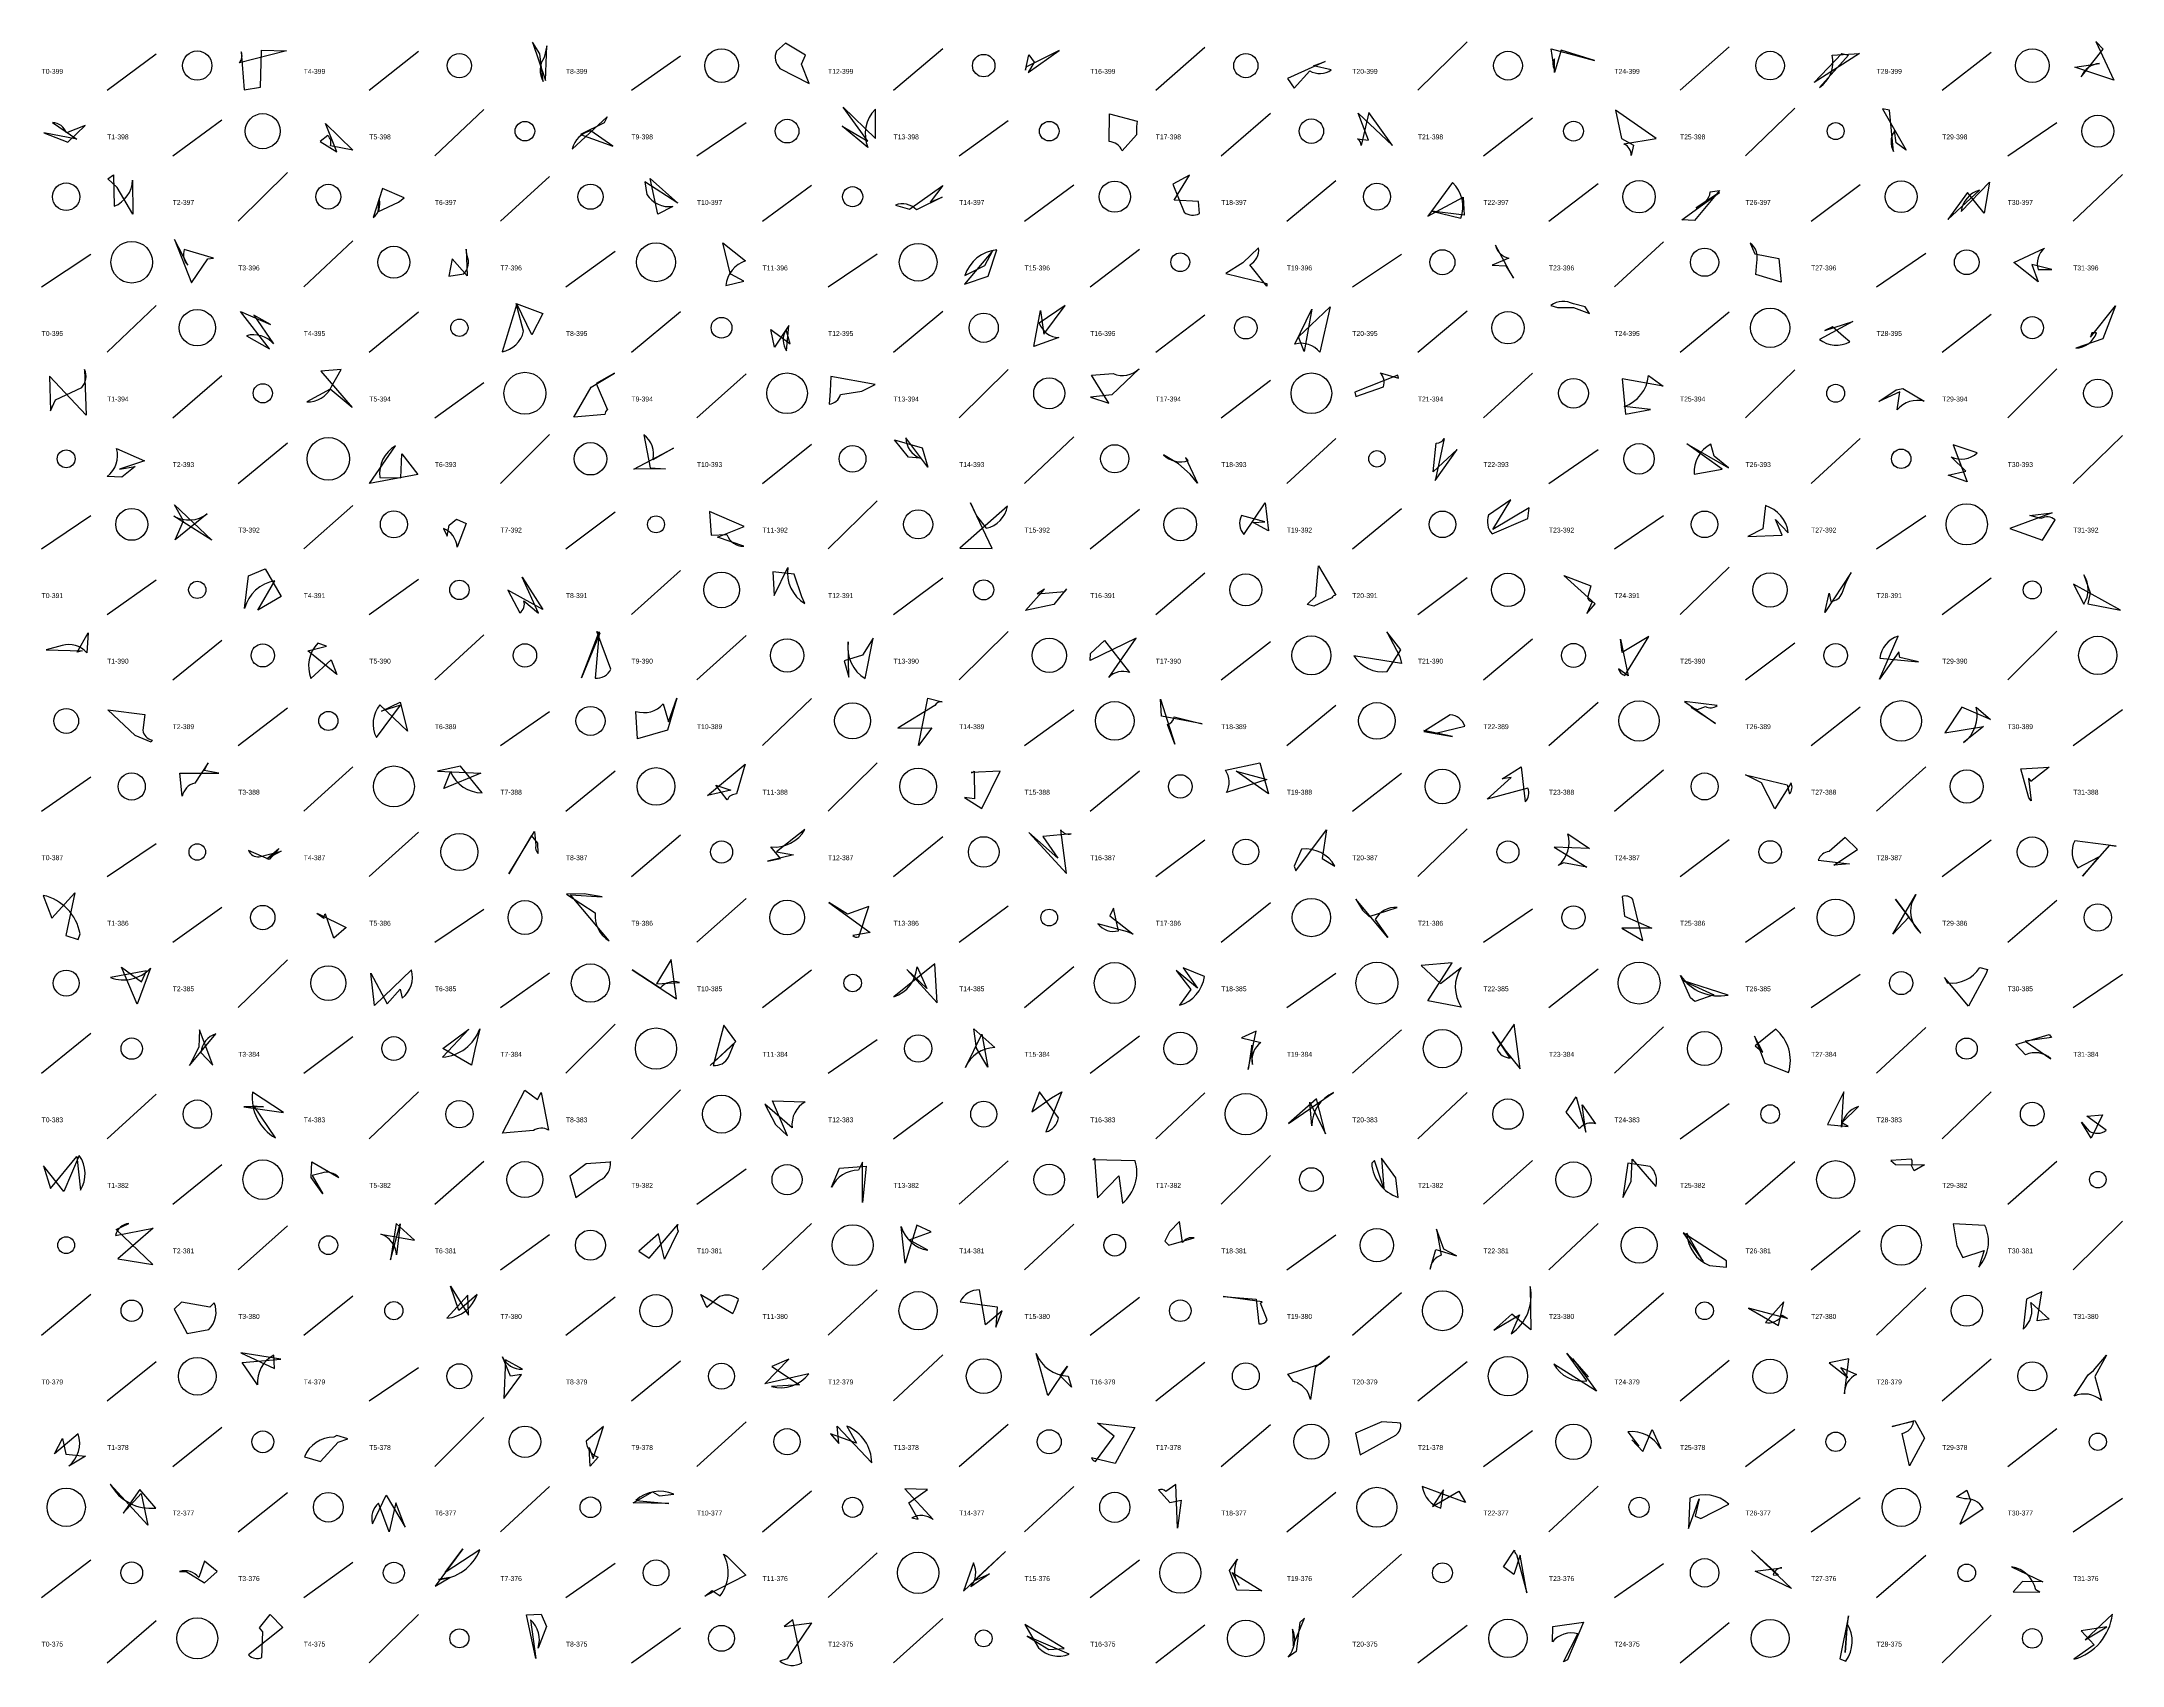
# Model space of a CAD drawing. Header units: millimetres. Extents: x -1 to 9990, y 0 to 15990.
# Drawn here: x 0 to 1270, y 14998 to 15990 of the extents above; entities that cross this region are included whole.
import ezdxf

# ---------------------------------------------------------------- set-up
doc = ezdxf.new("R2010")
doc.units = ezdxf.units.MM
doc.layers.add('TEXT', color=3, linetype='Continuous')
doc.layers.add('WALL', color=1, linetype='Continuous')

msp = doc.modelspace()

# ---------------------------------------------------------------- linework, layer by layer
for points in [[(307.6, 15966), (308.4, 15987), (306.7, 15979.9, 0.3), (306.1, 15965.3), (304, 15982.3), (299.6, 15989.4)], [(1264.7, 15966.2), (1240.9, 15974), (1256.1, 15976.3, 0.3), (1244.9, 15968.1), (1258.2, 15985), (1253.8, 15989.7)], [(134.3, 15984.5), (149.5, 15984.1), (120.7, 15976.8, 0.3), (121.8, 15983.5), (123.6, 15960.2), (133.6, 15961.9)], [(466.3, 15981.3), (454, 15988.8), (448.5, 15983.9, 0.3), (450.6, 15973.3), (468.5, 15964), (463.7, 15975.8)], [(602.2, 15970.9), (621.1, 15984.3), (601.5, 15974.5, 0.3), (600.5, 15972.3), (602.5, 15981.5), (605.9, 15977.2)], [(760.4, 15967.2), (764.4, 15961.3), (774, 15971.9, 0.3), (787.1, 15972.4), (776.2, 15974.8), (783.4, 15977.5)], [(927.4, 15984.4), (923.3, 15970.9), (923.3, 15979.1, 0.3), (923.2, 15973.1), (921.3, 15985.3), (947.9, 15978.2)], [(1098.8, 15982.5), (1102.9, 15981.4), (1085.2, 15961.6, 0.3), (1092.9, 15981.3), (1109.6, 15982.4), (1081.8, 15964.7)], [(16.1, 15928.3), (26.6, 15938.5), (15.2, 15934, 0.3), (6.7, 15940.3), (21.4, 15930.2), (1.4, 15933.9)], [(173.3, 15939.7), (190, 15923.4), (176.3, 15926.1, 0.3), (174.7, 15932.3), (170, 15928.7), (180.2, 15922.4)], [(328.9, 15932.9), (348.6, 15925.9), (335.3, 15935.1, 0.3), (323.9, 15924.1), (345.1, 15943.8), (343.3, 15940)], [(489.3, 15949.7), (508.9, 15930.6), (508.9, 15948.5, 0.3), (504.3, 15925), (488.7, 15938), (504.2, 15928.8)], [(668.3, 15937.9), (668.3, 15932.7), (659.5, 15923, 0.3), (651.5, 15928.6), (651.7, 15945.5), (668.6, 15941)], [(824.6, 15926.2), (810.1, 15946.3), (805.3, 15926.3, 0.3), (803.1, 15930.3), (809.8, 15929.6), (803.6, 15946)], [(964.2, 15930.5), (971.6, 15926.4), (970.2, 15920.2, 0.3), (965.8, 15927.2), (985.5, 15930.6), (960.6, 15947.8)], [(1138.1, 15923.4), (1132, 15927.9), (1130.9, 15935.1, 0.3), (1130.4, 15922.6), (1127.9, 15947.9), (1123.5, 15948.6)], [(40.5, 15905.8), (43.9, 15908.3), (44.3, 15889.2, 0.3), (55.5, 15905.1), (55.6, 15884.3), (46.1, 15900.6)], [(388.4, 15891), (368.1, 15904), (369.4, 15896.4, 0.3), (385.3, 15889.1), (376.1, 15884.4), (371.5, 15906.2)], [(542.4, 15891.6), (549.7, 15894.8), (533.9, 15887, 0.3), (521.1, 15889.9), (529.7, 15887.3), (550, 15901.9)], [(700.6, 15908.2), (690.4, 15902.7), (697.4, 15885.5, 0.3), (706.7, 15884.7), (706.2, 15892.1), (691.2, 15892.9)], [(868.3, 15883.7), (848.5, 15886.2), (866.3, 15881.8, 0.3), (861.1, 15903.6), (846, 15883.1), (867.7, 15894.8)], [(1175.4, 15897.6), (1163.5, 15881), (1182.7, 15899, 0.3), (1171.6, 15886), (1188.8, 15903.8), (1185.6, 15884.9)], [(221.2, 15894.4), (208.1, 15900), (202.4, 15882.3, 0.3), (206.1, 15893.6), (205.2, 15885.7), (217.9, 15891.6)], [(1001.2, 15880.8), (1024, 15897.5), (1009.8, 15888.3, 0.3), (1018.5, 15897.9), (1024, 15898.8), (1008.8, 15880.5)], [(101.5, 15857), (104.9, 15857.5), (87.1, 15862.8, 0.3), (89.3, 15853.2), (81.2, 15868.8), (91.5, 15842.4)], [(250.6, 15857), (248.6, 15846.4), (257.8, 15848, 0.3), (259.7, 15858.8), (259.2, 15863), (259.7, 15846.6)], [(420.4, 15847.5), (415.7, 15866.8), (429.7, 15855.8, 0.3), (417.6, 15840.7), (428.7, 15843.4), (420.6, 15847.8)], [(563.3, 15841.7), (577.7, 15846.4), (583, 15862.6, 0.3), (563.5, 15846.9), (575.7, 15852.9), (580.5, 15862.1)], [(747.8, 15842), (747.8, 15840.4), (737.4, 15853.4, 0.3), (742.8, 15863.7), (733.1, 15854.7), (722.7, 15848.1)], [(898.3, 15845.3), (895.8, 15850), (887.4, 15865.4, 0.3), (895.5, 15857.5), (885.3, 15853.3), (893.6, 15852.8)], [(1061.7, 15842.8), (1046.3, 15847.6), (1046.8, 15854.9, 0.3), (1042.9, 15866.7), (1045.6, 15860.1), (1060.4, 15857.2)], [(1218.6, 15843), (1203.7, 15854.9), (1222.5, 15863.6, 0.3), (1218.5, 15850.5), (1227, 15850.5), (1214.8, 15853.6)], [(139.7, 15817), (129.5, 15822.6), (141.5, 15805.1, 0.3), (125, 15810.1), (139, 15802.1), (121.4, 15824.9)], [(299.2, 15810.7), (290.1, 15829.6), (281, 15800.4, 0.3), (294.2, 15812.9), (289.7, 15829.9), (306, 15823.8)], [(611.7, 15811.1), (624.7, 15828.6), (608.9, 15817.7, 0.3), (620.9, 15809), (605.7, 15803.5), (609.7, 15825.5)], [(767.2, 15809.5), (786.5, 15827.7), (780.1, 15800, 0.3), (765, 15805), (775.3, 15826.3), (770.5, 15800.6)], [(944.7, 15823.8), (942.2, 15827.8), (934.9, 15829.5, 0.3), (921.2, 15828.6), (925.2, 15827.4), (934.9, 15827.3)], [(1265.7, 15828.4), (1258.1, 15808.3), (1241.5, 15802.5, 0.3), (1254.3, 15811.9), (1251.3, 15811.9), (1250.6, 15809.2)], [(445.1, 15814), (456.8, 15805.1), (454.4, 15813.8, 0.3), (454.7, 15800.9), (456, 15816.3), (447.4, 15803.1)], [(1088.3, 15813.3), (1105.4, 15818.9), (1085.1, 15807.9, 0.3), (1103.6, 15806.4), (1099.8, 15809.7), (1093.1, 15815.5)], [(5.5, 15764.2), (8.5, 15771.1), (24.5, 15778.6, 0.3), (26.2, 15789.5), (27.2, 15761.7), (4.9, 15785.5)], [(189.6, 15766.4), (176.1, 15777.5), (161.8, 15769.8, 0.3), (176.8, 15778.7), (182.8, 15789.5), (170.5, 15788.4)], [(349.6, 15787.3), (338.4, 15780.9), (345.4, 15764.9, 0.3), (343.8, 15762.1), (324.8, 15760.4), (335.4, 15778.8)], [(651.4, 15769), (640.7, 15786.1), (654.1, 15787, 0.3), (669.9, 15790), (653.3, 15774), (640.2, 15772.6)], [(801.6, 15775.7), (802.1, 15773), (819, 15779, 0.3), (816.9, 15787.5), (828.2, 15784.3), (827.8, 15786.1)], [(481.8, 15785.3), (481.2, 15776.2), (480.6, 15768.4, 0.3), (487.7, 15774.2), (500.6, 15776.2), (508.8, 15780.3)], [(966.7, 15762.2), (982, 15765.1), (966, 15767, 0.3), (980.7, 15785.8), (989.8, 15779.3), (964.7, 15783.8)], [(1132, 15777.2), (1136, 15778), (1149, 15770.1, 0.3), (1132.6, 15764.9), (1134.1, 15775.8), (1121.3, 15769.9)], [(361.5, 15728.7), (385.6, 15741.5), (373.1, 15734.3, 0.3), (367.6, 15749.7), (371.4, 15729.5), (380.7, 15728.9)], [(57.2, 15730.4), (49, 15723.8), (40.1, 15724.3, 0.3), (45.8, 15741.3), (62.7, 15733.7), (47.5, 15728.6)], [(229.7, 15725.4), (200.2, 15720), (216, 15742.9, 0.3), (206.4, 15723.6), (219.3, 15723.3), (219.9, 15738.1)], [(537.5, 15741.8), (540.9, 15729.8), (527.5, 15747.8, 0.3), (536.2, 15735.4), (529.2, 15736.1), (520.6, 15746.5)], [(701.1, 15725.7), (693.8, 15732), (684.8, 15737.5, 0.3), (699.9, 15734), (698.1, 15735.9), (705.5, 15720.1)], [(864, 15740.6), (849.3, 15727.1), (851.2, 15744.5, 0.3), (856.1, 15747.5), (852.3, 15730.1), (850.6, 15721.7)], [(1029.5, 15729.5), (1020.9, 15736.7), (1018.9, 15744, 0.3), (1008.6, 15725.6), (1025.7, 15728.7), (1004.1, 15744.1)], [(1163.7, 15725), (1174.4, 15727.4), (1165.4, 15736.2, 0.3), (1181.4, 15738.6), (1166.8, 15743.5), (1175.3, 15720.9)], [(81.1, 15707), (103.8, 15685.3), (80.8, 15700, 0.3), (101, 15701.4), (81.5, 15685.5), (86.5, 15697.1)], [(253.3, 15698.1), (259.1, 15695.6), (253.6, 15681, 0.3), (245.2, 15692.4), (247.5, 15687.7), (248.7, 15694.4)], [(407.7, 15702.8), (408.7, 15688.3), (418.2, 15688.7, 0.3), (428.5, 15681.6), (412.5, 15687.2), (428.8, 15693.7)], [(567, 15708.2), (570.6, 15700.1), (576.5, 15692.6, 0.3), (589.5, 15706), (560.5, 15680.4), (580.2, 15680.3)], [(739.4, 15696.1), (746.6, 15696.5), (732.3, 15700.3, 0.3), (733.8, 15688.7), (746.8, 15708.1), (748.9, 15691.1)], [(885.7, 15691.9), (896.8, 15709.9), (883.2, 15700.6, 0.3), (885.4, 15689.3), (907.1, 15698.6), (907.9, 15705.1)], [(1062.3, 15688.3), (1058.2, 15697.9), (1066.1, 15689.9, 0.3), (1052.1, 15706.4), (1050.6, 15692.3), (1041.3, 15687.5)], [(1201.4, 15692.4), (1221.2, 15685.4), (1228.9, 15697.8, 0.3), (1220.3, 15698.6), (1213.6, 15700.3), (1227.1, 15702.1)], [(146.3, 15651), (131.9, 15642.6), (142.3, 15660.5, 0.3), (123.9, 15643.6), (126.2, 15663.6), (136.5, 15667.9)], [(305.9, 15643.1), (284.5, 15654.9), (291.9, 15640.9, 0.3), (294.4, 15648.4), (303.2, 15640.7), (293.3, 15662.8)], [(446.2, 15666.1), (447.1, 15651.6), (455.4, 15668.6, 0.3), (465.8, 15646.7), (464, 15650.8), (459.3, 15664.5)], [(777.8, 15651.1), (779.3, 15669.6), (789.9, 15651.7, 0.3), (787.4, 15650.2), (776.6, 15645), (772.4, 15646.1)], [(929.1, 15663.7), (945.6, 15657.4), (943.6, 15650.2, 0.3), (946.3, 15647.8), (943.1, 15640.6), (948.3, 15646.5)], [(1088.3, 15641.1), (1091.1, 15652.9), (1092.1, 15648, 0.3), (1098.9, 15652.9), (1101.5, 15659.7), (1104.5, 15665.6)], [(1268.8, 15642.7), (1240.2, 15658.4), (1246.4, 15646.3, 0.3), (1246.5, 15664.1), (1250.3, 15653.1), (1248.9, 15646.4)], [(612.1, 15655.4), (607.6, 15652.6), (624.5, 15654.1, 0.3), (625.5, 15655.6), (617.8, 15646), (600.5, 15642.5)], [(21.7, 15616.9), (28.4, 15628.8), (27.5, 15616.6, 0.3), (12.5, 15621), (2.8, 15618.5), (24.8, 15617.8)], [(162.4, 15617.7), (173.8, 15620.7), (168.6, 15622.4, 0.3), (164.4, 15601), (176.7, 15612.3), (180.2, 15603.4)], [(329.6, 15601.3), (340.3, 15629.3), (337.8, 15601.1, 0.3), (347.5, 15606.6), (338.8, 15629.5), (340.7, 15628.6)], [(489.8, 15611.6), (492.6, 15601.8), (492.3, 15623.2, 0.3), (502.6, 15600.8), (507.6, 15625.5), (501, 15615.2)], [(640.2, 15616.2), (648.7, 15624.1), (664, 15604.6, 0.3), (651.4, 15601.5), (668.1, 15625.5), (640, 15611.9)], [(828.9, 15614.3), (830, 15610), (801, 15614.8, 0.3), (821.3, 15605.1), (829.7, 15618.3), (821.1, 15629.4)], [(963.6, 15624.9), (968.3, 15602.5), (962.5, 15606.8, 0.3), (966.4, 15602.7), (980.9, 15626.5), (964.6, 15616.7)], [(1133.5, 15617.1), (1121.8, 15600.4), (1133.1, 15626.8, 0.3), (1122, 15613.3), (1145.5, 15611), (1134.2, 15613.8)], [(218.8, 15586.4), (223.4, 15568.7), (206.5, 15584.9, 0.3), (204.3, 15564.9), (219, 15584.6), (207.4, 15580.9)], [(382, 15569.3), (363.6, 15564), (362.7, 15580.8, 0.3), (379.4, 15585.5), (382.7, 15574.4), (387.7, 15588.8)], [(535.2, 15560.1), (540.9, 15588.8), (549.7, 15586.7, 0.3), (545.1, 15584.4), (522.5, 15570.5), (543.4, 15570.7)], [(682.9, 15588.3), (691.6, 15560.8), (687.1, 15572.8, 0.3), (691.3, 15577.5), (708.4, 15573.2), (683.5, 15578)], [(1006.8, 15583.1), (1010.6, 15582), (1015.5, 15583.9, 0.3), (1022.6, 15584.4), (1002.8, 15586.9), (1021.7, 15573.4)], [(1161.7, 15567.7), (1185.3, 15571.7), (1173.1, 15561.8, 0.3), (1180.8, 15583.5), (1189.5, 15575.8), (1172.1, 15583.5)], [(40.4, 15581.8), (63, 15578.9), (61.7, 15569.3, 0.3), (67.4, 15563.3), (66.9, 15562), (57.2, 15566.2)], [(843.6, 15569.1), (851, 15567.6), (868.6, 15571.9, 0.3), (859.8, 15578.8), (843.7, 15568.6), (861.2, 15565.5)], [(99.2, 15544.7), (101.7, 15549.4), (93.5, 15537, 0.3), (85.8, 15529), (84.3, 15543.1), (108.1, 15543.1)], [(268, 15543.2), (245.4, 15533.7), (249.6, 15544, 0.3), (268.8, 15531.1), (255.6, 15547.4), (241.6, 15544.4)], [(406.5, 15529.4), (429.5, 15548.7), (424.2, 15530.4, 0.3), (418.5, 15526.9), (411.6, 15535.8), (420.6, 15532.7)], [(729.1, 15544.3), (747.9, 15539.2), (723.1, 15531.3, 0.3), (722.5, 15544.9), (743.6, 15549.4), (748.9, 15530.6)], [(891.5, 15539.6), (903.1, 15546.9), (905.5, 15525.6, 0.3), (907.2, 15534), (882.3, 15527.3), (897, 15540.4)], [(1208, 15545.7), (1225.4, 15546.8), (1214.1, 15538, 0.3), (1212.7, 15539.8), (1214.4, 15526.3), (1212.8, 15528)], [(573.8, 15521.6), (585.1, 15544.3), (567.4, 15543.5, 0.3), (569.1, 15544.3), (569.4, 15527.5), (563.2, 15528.3)], [(1040, 15542), (1065.5, 15536), (1066.8, 15530.4, 0.3), (1067.8, 15537.3), (1057.9, 15521.4), (1049.7, 15537.3)], [(285.2, 15481.7), (300.8, 15507.6), (301.6, 15498.9, 0.3), (303.1, 15494.1), (302.9, 15500.3), (298.9, 15505.1)], [(443.1, 15489.4), (451, 15491.1), (445.1, 15498.1, 0.3), (465.9, 15508.8), (448.5, 15495), (458.9, 15493.3)], [(602.6, 15506.9), (625.5, 15481.8), (622, 15508.5, 0.3), (628.3, 15506.1), (611.1, 15504.5), (620.3, 15491.3)], [(784.3, 15508.5), (781.6, 15491.1), (789.4, 15486.4, 0.3), (768.9, 15496.7), (764.5, 15486.4), (765.6, 15483.4)], [(144.7, 15497.2), (138.8, 15490.5), (126.2, 15495.9, 0.3), (132.8, 15492), (146.2, 15495.5), (137.5, 15490.8)], [(943.2, 15485.8), (928.8, 15488.3), (925.7, 15486.8, 0.3), (931.5, 15506), (944.7, 15497.1), (923.1, 15498)], [(1108.3, 15496.5), (1100.7, 15503.8), (1091, 15495.2, 0.3), (1084.4, 15490.1), (1103.4, 15487.7), (1093.9, 15486.9)], [(1262.3, 15499.1), (1266.2, 15498.6), (1240.9, 15501.9, 0.3), (1242.9, 15485.3), (1255.7, 15492), (1245.6, 15480.3)], [(14.8, 15444.1), (22.4, 15441.6), (23.5, 15445.1, 0.3), (1, 15468.5), (6.3, 15454.6), (20.2, 15470)], [(331.2, 15469.4), (320.3, 15469.3), (337.9, 15457.8, 0.3), (346.4, 15440.8), (322.8, 15468.9), (342.1, 15467.6)], [(1129.8, 15444.9), (1143.9, 15469), (1141.3, 15463.6, 0.3), (1147, 15445.5), (1131.6, 15466.3), (1139.7, 15455.3)], [(185.9, 15449), (178.3, 15442.3), (173.2, 15457.1, 0.3), (172.2, 15454.4), (167.9, 15457.5), (168.9, 15457.2)], [(480.4, 15464.1), (505.7, 15445.9), (495.1, 15444, 0.3), (498.8, 15443.2), (504.9, 15461.8), (491.9, 15457.1)], [(666.2, 15444.9), (662.7, 15446.3), (644.7, 15451.2, 0.3), (657.3, 15446.9), (654.3, 15460.8), (652, 15456)], [(806.2, 15459.4), (810.3, 15455.6), (827.4, 15461.2, 0.3), (814, 15453.8), (821.7, 15442.9), (802.2, 15466.3)], [(964.5, 15448.5), (977.4, 15440.9), (971.3, 15466.1, 0.3), (964.6, 15467.8), (966.2, 15455.8), (982.9, 15448.5)], [(61, 15415.7), (64, 15422.4), (42.1, 15418.4, 0.3), (66.4, 15424), (58.3, 15402.2), (48.8, 15424.7)], [(211, 15402.4), (218.9, 15411.3), (220, 15405.7, 0.3), (225.8, 15423), (203.2, 15401.3), (200.9, 15421.1)], [(384.3, 15429.4), (375.3, 15414.5), (389.4, 15415.4, 0.3), (377.6, 15411.9), (360.4, 15423.1), (387.5, 15405.3)], [(546.5, 15402.9), (545.2, 15426.8), (520.2, 15406.5, 0.3), (534.3, 15425), (540.3, 15411.6), (528, 15423.3)], [(692.5, 15422.7), (701.5, 15411), (694.6, 15401.5, 0.3), (709.7, 15418.9), (696.8, 15424.3), (705.4, 15411.9)], [(842, 15425.8), (853.9, 15414.7), (866.4, 15424.4, 0.3), (866.5, 15400.3), (846.1, 15404.1), (860.9, 15427.3)], [(1009.1, 15403.8), (1006.5, 15406), (1000.2, 15419.6, 0.3), (1029.4, 15407.7), (1001.5, 15416.5), (1020.7, 15407.8)], [(1176.1, 15400.9), (1161.5, 15418.3), (1163.1, 15415.2, 0.3), (1182.9, 15424.5), (1187.7, 15423.3), (1186.9, 15420.8)], [(95.9, 15375.8), (90.2, 15364.7), (106.4, 15384, 0.3), (97.2, 15372.6), (104.5, 15364.9), (96.3, 15386.4)], [(244.9, 15375.1), (260.8, 15386.8), (244.7, 15369.8, 0.3), (267.4, 15387), (264.5, 15374.5), (262.3, 15364.9)], [(423.7, 15379.4), (416.3, 15389.2), (409.8, 15364.7, 0.3), (419.3, 15369.7), (422.7, 15378.2), (408.1, 15364.7)], [(570.6, 15375.3), (568.9, 15387.1), (581.7, 15375.6, 0.3), (563.9, 15363.4), (573.8, 15383.7), (577.5, 15363.7)], [(741.3, 15385.7), (732.4, 15381.6), (744.2, 15378.7, 0.3), (739, 15365.2), (738.6, 15377.1), (736.5, 15362.2)], [(902.5, 15362.6), (898.7, 15390), (888.3, 15374.9, 0.3), (896.4, 15369.2), (885.6, 15385.2), (893.1, 15374.2)], [(1045.5, 15382.6), (1051.7, 15366.2), (1066.3, 15360.4, 0.3), (1058.4, 15386.9), (1045.8, 15376.6), (1050.5, 15372.8)], [(1226.7, 15381.8), (1210.6, 15379.5), (1226.4, 15368.8, 0.3), (1210.9, 15371.2), (1205, 15377.5), (1225.4, 15383.5)], [(123.5, 15339.5), (147.6, 15336), (128.7, 15348.3, 0.3), (142.8, 15320.5), (129.6, 15340.1), (135.5, 15339.5)], [(302.7, 15343.9), (305, 15348.1), (309.3, 15325.2, 0.3), (300.2, 15324.9), (281.3, 15323.3), (294.9, 15349.6)], [(455.3, 15321.7), (446, 15343.2), (466, 15342.5, 0.3), (458.1, 15326.7), (441.4, 15341), (447.9, 15328.6)], [(616.4, 15345), (622.6, 15348.7), (613, 15324.1, 0.3), (620.6, 15332.7), (609, 15348.5), (604.4, 15336.3)], [(778.2, 15344.3), (761.1, 15329.2), (788.6, 15348.1, 0.3), (775.3, 15327.9), (774, 15342.3), (783.6, 15322.9)], [(942.5, 15324), (940.2, 15340.6), (948.4, 15329.1, 0.3), (938.6, 15326.3), (930.6, 15336.2), (936.6, 15345.6)], [(1102.6, 15327.5), (1098.8, 15329.6), (1108.9, 15339.6, 0.3), (1098.5, 15327.1), (1099.9, 15348.7), (1090, 15328.7)], [(1251, 15320.3), (1245.1, 15330.1), (1249.7, 15324.6, 0.3), (1260.2, 15325.1), (1248.3, 15333.8), (1257.9, 15334.5)], [(5.4, 15289.6), (21.4, 15309.1), (23.7, 15288.5, 0.3), (23, 15309.7), (13.6, 15287.7), (1.2, 15303.4)], [(164.6, 15296.3), (165, 15305.8), (181.4, 15296.3, 0.3), (170.8, 15299), (165.2, 15297.5), (171.7, 15286.4)], [(322.3, 15297.1), (326, 15284.2), (340.8, 15294.6, 0.3), (347.3, 15306.1), (347.1, 15305.6), (332.3, 15304.7)], [(501.1, 15281), (501, 15305.6), (498.5, 15300.7, 0.3), (482.2, 15290.4), (487, 15302.1), (503.3, 15303.3)], [(644.4, 15283.9), (657.4, 15297.3), (659.7, 15280.6, 0.3), (667.4, 15306.5), (641.7, 15307), (642.6, 15308.1)], [(819.2, 15289.5), (813.6, 15306.7), (811.8, 15305, 0.3), (827.9, 15284.2), (826.5, 15296.1), (817.9, 15308.1)], [(970.1, 15293.9), (970.8, 15307.4), (985.2, 15290.8, 0.3), (981.7, 15303.1), (968.2, 15305), (965, 15284)], [(1149.3, 15304), (1143, 15300.4), (1141.2, 15303.6, 0.3), (1141.2, 15307.5), (1128.6, 15306.7), (1131.5, 15304.3)], [(67.9, 15243.2), (45.5, 15264.5), (53.3, 15268.3, 0.3), (45, 15260.9), (68, 15265.3), (46.5, 15246.7)], [(212.9, 15246), (218.9, 15268), (216.7, 15249.1, 0.3), (207.1, 15261.7), (227.6, 15258), (216.4, 15268.2)], [(364.6, 15251.3), (370.8, 15247), (388.3, 15267.7, 0.3), (388.6, 15263.5), (380.1, 15246.4), (376.6, 15261.9)], [(534.2, 15267.2), (527, 15244.1), (524.7, 15266.4, 0.3), (541, 15252), (529.5, 15258.3), (542.9, 15263.2)], [(685.5, 15257.5), (688.1, 15255.1), (703.5, 15259.4, 0.3), (696.4, 15256.7), (694.5, 15269.5), (688.4, 15263.1)], [(1172.7, 15247.5), (1185.7, 15251.7), (1182.3, 15241.6, 0.3), (1186.1, 15267), (1166.8, 15268.1), (1168.9, 15254.5)], [(855.9, 15252.5), (851.4, 15264.8), (854.3, 15248.9, 0.3), (847.5, 15240.4), (851, 15252.3), (863.5, 15248.4)], [(1001.9, 15262.5), (1014.1, 15245.1), (1004.2, 15262.4, 0.3), (1018, 15242.6), (1028.3, 15241.5), (1028.4, 15245.4)], [(260.5, 15212.2), (260.1, 15224.4), (247.4, 15210.4, 0.3), (265.9, 15224.9), (254.7, 15215.1), (249.6, 15229.9)], [(586.3, 15214.9), (576.2, 15206.3), (572.5, 15227.7, 0.3), (560.6, 15220.4), (583.2, 15217.3), (582.4, 15204.9)], [(886.3, 15203.1), (902.1, 15212.5), (896.9, 15200.9, 0.3), (908.6, 15229.8), (909, 15203.3), (897.4, 15212.8)], [(81, 15215.9), (88.8, 15201), (102, 15203.5, 0.3), (105.4, 15219.9), (102.6, 15217.2), (85.4, 15220.2)], [(421.9, 15213.3), (423.2, 15215.8), (425.4, 15221.8, 0.3), (413.8, 15223.6), (406, 15217), (402.4, 15224.8)], [(721.2, 15223.6), (741.4, 15222.1), (743, 15207, 0.3), (748.1, 15209.4), (744, 15219.5), (744.9, 15220.5)], [(1060.1, 15205.9), (1063.4, 15220.5), (1052.1, 15207.7, 0.3), (1062.4, 15212.3), (1065.6, 15210.2), (1041.8, 15216.5)], [(1220.9, 15226.6), (1211.4, 15222), (1209.4, 15203.7, 0.3), (1214.1, 15220.1), (1225.3, 15209.9), (1218, 15208.8)], [(121.5, 15189.3), (142.2, 15179.7), (141.8, 15187.8, 0.3), (131.7, 15169.7), (122.5, 15183.3), (146, 15185.5)], [(292.9, 15176.1), (286.1, 15175.1), (281.2, 15186.8, 0.3), (293.5, 15179.3), (283.1, 15185), (282.2, 15161.4)], [(445.6, 15180.9), (462.6, 15169.7), (445.5, 15168.7, 0.3), (468.3, 15176.5), (441.5, 15170.4), (456.1, 15185.4)], [(626.1, 15181.1), (614.1, 15163.2), (607.1, 15188.8, 0.3), (626.5, 15175.1), (628.5, 15168.3), (621.6, 15175.2)], [(786.1, 15187.2), (777.4, 15180.4), (774.4, 15160.7, 0.3), (764.1, 15171.7), (760.7, 15176.3), (780.1, 15182.4)], [(934.6, 15185.6), (949.1, 15165.8), (922.9, 15182.4, 0.3), (943.2, 15172.1), (931, 15189), (944.2, 15174.7)], [(1102.4, 15174.3), (1098.1, 15180.3), (1107.8, 15176.1, 0.3), (1100.3, 15164.3), (1103, 15185.6), (1091.1, 15183.2)], [(1260.4, 15187.8), (1253.2, 15174.8), (1257.2, 15160.1, 0.3), (1240.5, 15162.8), (1249.2, 15175.8), (1252.3, 15178.4)], [(14.7, 15127.5), (26.8, 15126.3), (16.7, 15120.2, 0.3), (22.4, 15139.8), (7.9, 15127.7), (12.8, 15136.9)], [(186.9, 15136.8), (180.2, 15138.9), (178.3, 15137.8, 0.3), (160.4, 15125.9), (170.2, 15123), (181.1, 15134.8)], [(336.6, 15124.8), (343, 15144.4), (332.4, 15135.3, 0.3), (339.7, 15125.6), (334.8, 15120.1), (334.2, 15131.4)], [(486.5, 15133.9), (485.6, 15144.5), (506.7, 15122.1, 0.3), (491.4, 15144.6), (497.4, 15134.1), (481.4, 15139.9)], [(667.3, 15143.8), (655.2, 15121.8), (640.9, 15125.2, 0.3), (643.3, 15123), (654.6, 15138.4), (644.4, 15146.4)], [(802, 15140.2), (804.7, 15127), (826.5, 15139.1, 0.3), (829.4, 15146.3), (827.4, 15146.6), (818.1, 15147.2)], [(977.4, 15129), (983.1, 15142.5), (988.2, 15130.9, 0.3), (968.2, 15141.1), (974.8, 15132.3), (970.5, 15136.1)], [(1149.3, 15137.2), (1140, 15120.3), (1135.5, 15140, 0.3), (1142.6, 15147.3), (1129.4, 15144.4), (1143.4, 15148)], [(60.7, 15103.5), (64.8, 15084), (41.9, 15109.1, 0.3), (69.7, 15094.5), (60, 15105.9), (49.8, 15091.5)], [(216.1, 15097.8), (212.2, 15080), (205.7, 15097.6, 0.3), (202, 15084.9), (210.3, 15102.5), (221.8, 15082.9)], [(372.9, 15104.4), (377.2, 15102), (385.9, 15103, 0.3), (362.7, 15099.1), (382.9, 15097.3), (361, 15097.8)], [(540.8, 15105.8), (526.9, 15106.2), (544.1, 15087.5, 0.3), (531.2, 15088.5), (535.1, 15087.8), (529.3, 15097.7)], [(693.3, 15082.3), (692.2, 15108.9), (686.2, 15104.7, 0.3), (681.6, 15105.6), (688.7, 15097.9), (695.6, 15099.3)], [(865, 15104.9), (869, 15097.9), (842.7, 15107.7, 0.3), (854.1, 15094.4), (855.6, 15105.6), (848.9, 15095.5)], [(1009.3, 15089.5), (1012.7, 15088.2), (1029.8, 15096.9, 0.3), (1005.9, 15100.6), (1005.1, 15082.1), (1011.6, 15100.1)], [(1177.2, 15099.1), (1170.7, 15084.7), (1185, 15094.3, 0.3), (1173.6, 15100.2), (1168.8, 15101.4), (1175, 15105.5)], [(240.3, 15046.9), (249.2, 15052.2), (242.2, 15051, 0.3), (267.4, 15069), (246.3, 15055.1), (257.1, 15069.6)], [(404.8, 15040.7), (409.2, 15044.2), (414.1, 15040.9, 0.3), (416.2, 15066.3), (418.2, 15065.2), (429.9, 15053.6)], [(568.9, 15050.1), (578.6, 15054.4), (567.1, 15046.5, 0.3), (568.7, 15061), (562.6, 15043.8), (588.3, 15068.1)], [(729.5, 15044.4), (725, 15056.4), (729.9, 15063.3, 0.3), (731, 15047.5), (726.7, 15055.2), (744.7, 15044)], [(898.6, 15053.9), (892.3, 15058.7), (899, 15068.9, 0.3), (900.1, 15066.2), (906.5, 15042.7), (902.5, 15065.8)], [(1068.1, 15045.4), (1045.9, 15056), (1062.2, 15058.1, 0.3), (1056.8, 15053.8), (1060.2, 15053.5), (1043.6, 15068.7)], [(107.1, 15055.9), (99.5, 15062.1), (96, 15052.2, 0.3), (84.1, 15055.8), (88.2, 15055.9), (99.4, 15048.8)], [(1203.4, 15043.4), (1219.6, 15043.1), (1217.2, 15044.7, 0.3), (1202.4, 15058.7), (1221.5, 15049.6), (1209, 15049.8)], [(139.4, 15029.6), (147.3, 15021.6), (126.3, 15004.9, 0.3), (134.5, 15003.3), (135, 15019), (133, 15021.5)], [(305, 15029.8), (308.2, 15022.2), (303, 15009.1, 0.3), (298.3, 15026.3), (301.6, 15002.7), (295.9, 15029.4)], [(470, 15024.4), (455.1, 15002.4), (450.6, 15001.1, 0.3), (464.1, 15000), (458.6, 15026.4), (453.3, 15022.3)], [(768, 15024.6), (765.7, 15006.9), (760.8, 15003.6, 0.3), (763.4, 15020.6), (763.9, 15010.6), (770.8, 15027.3)], [(931.3, 15001.8), (928.9, 15000.7), (937.7, 15017.8, 0.3), (922.1, 15012.8), (922.4, 15022.3), (941, 15024.9)], [(1102.8, 15028.8), (1097.6, 15002.4), (1101.2, 15001.1, 0.3), (1102.1, 15023.9), (1100.7, 15006.4), (1101.6, 15017.8)], [(1244.9, 15019.6), (1252.7, 15011.1), (1240.4, 15002.2, 0.3), (1264, 15029.8), (1247.3, 15014.1), (1260.6, 15022.1)], [(624.2, 15008.8), (600.2, 15023.5), (608.5, 15009.3, 0.3), (627.1, 15005.3), (601.6, 15016.3), (614.7, 15008.2)]]:
    msp.add_lwpolyline(points, format="xyb", close=True)
for centre, radius in [((95, 15975), 8.95), ((255, 15975), 7.39), ((415, 15975), 10.3), ((575, 15975), 6.87), ((735, 15975), 7.38), ((895, 15975), 8.79), ((1055, 15975), 8.73), ((1215, 15975), 10.3), ((135, 15935), 10.7), ((295, 15935), 5.99), ((455, 15935), 7.22), ((615, 15935), 5.99), ((775, 15935), 7.45), ((935, 15935), 6.02), ((1095, 15935), 5.19), ((1255, 15935), 9.79), ((15, 15895), 8.39), ((175, 15895), 7.56), ((335, 15895), 7.68), ((495, 15895), 6.14), ((655, 15895), 9.52), ((815, 15895), 8.24), ((975, 15895), 9.93), ((1135, 15895), 9.73), ((55, 15855), 12.7), ((215, 15855), 9.73), ((375, 15855), 11.9), ((535, 15855), 11.5), ((855, 15855), 7.63), ((1015, 15855), 8.6), ((1175, 15855), 7.55), ((695, 15855), 5.73), ((95, 15815), 11.1), ((895, 15815), 9.89), ((1055, 15815), 12), ((255, 15815), 5.25), ((415, 15815), 6.33), ((575, 15815), 8.92), ((735, 15815), 6.83), ((1215, 15815), 6.78), ((295, 15775), 12.8), ((455, 15775), 12.4), ((775, 15775), 12.4), ((135, 15775), 5.86), ((615, 15775), 9.49), ((935, 15775), 9.1), ((1095, 15775), 5.48), ((1255, 15775), 8.69), ((15, 15735), 5.46), ((175, 15735), 13), ((335, 15735), 9.88), ((495, 15735), 8.16), ((655, 15735), 8.63), ((815, 15735), 5.01), ((975, 15735), 9.28), ((1135, 15735), 5.93), ((55, 15695), 9.76), ((215, 15695), 8.26), ((375, 15695), 5.18), ((535, 15695), 8.9), ((695, 15695), 9.98), ((855, 15695), 8.12), ((1015, 15695), 8.11), ((1175, 15695), 12.6), ((95, 15655), 5.25), ((255, 15655), 5.92), ((415, 15655), 10.9), ((575, 15655), 6.14), ((735, 15655), 9.76), ((895, 15655), 10.1), ((1055, 15655), 10.5), ((1215, 15655), 5.51), ((135, 15615), 7.04), ((295, 15615), 7.11), ((455, 15615), 10.2), ((615, 15615), 10.5), ((775, 15615), 11.9), ((935, 15615), 7.33), ((1095, 15615), 7.2), ((1255, 15615), 11.7), ((335, 15575), 8.87), ((495, 15575), 11), ((655, 15575), 11.8), ((815, 15575), 11.2), ((975, 15575), 12.3), ((1135, 15575), 12.4), ((15, 15575), 7.58), ((175, 15575), 5.82), ((215, 15535), 12.5), ((375, 15535), 11.5), ((535, 15535), 11.2), ((855, 15535), 10.6), ((1175, 15535), 10.1), ((55, 15535), 8.3), ((695, 15535), 7.16), ((1015, 15535), 8.24), ((95, 15495), 5.04), ((255, 15495), 11.3), ((415, 15495), 6.72), ((575, 15495), 9.35), ((735, 15495), 7.84), ((895, 15495), 6.72), ((1055, 15495), 6.88), ((1215, 15495), 9.23), ((135, 15455), 7.43), ((295, 15455), 10.3), ((455, 15455), 10.6), ((615, 15455), 5.1), ((775, 15455), 11.7), ((935, 15455), 7.14), ((1095, 15455), 11.3), ((1255, 15455), 8.3), ((15, 15415), 7.92), ((175, 15415), 10.6), ((335, 15415), 11.7), ((495, 15415), 5.35), ((655, 15415), 12.5), ((815, 15415), 12.8), ((975, 15415), 12.8), ((1135, 15415), 7.04), ((55, 15375), 6.54), ((215, 15375), 7.28), ((375, 15375), 12.6), ((535, 15375), 8.35), ((695, 15375), 10), ((855, 15375), 11.7), ((1015, 15375), 10.4), ((1175, 15375), 6.46), ((95, 15335), 8.66), ((255, 15335), 8.35), ((415, 15335), 11.6), ((575, 15335), 7.95), ((735, 15335), 12.6), ((895, 15335), 9.28), ((1215, 15335), 7.25), ((1055, 15335), 5.68), ((135, 15295), 12.1), ((295, 15295), 11), ((455, 15295), 9.2), ((615, 15295), 9.39), ((935, 15295), 10.8), ((1095, 15295), 11.6), ((775, 15295), 7.28), ((1255, 15295), 5.04), ((495, 15255), 12.5), ((975, 15255), 11), ((1135, 15255), 12.3), ((15, 15255), 5.15), ((175, 15255), 5.73), ((335, 15255), 9.17), ((655, 15255), 6.65), ((815, 15255), 10.2), ((55, 15215), 6.5), ((215, 15215), 5.56), ((375, 15215), 9.91), ((535, 15215), 11.7), ((695, 15215), 6.62), ((855, 15215), 12.2), ((1015, 15215), 5.4), ((1175, 15215), 9.52), ((95, 15175), 11.5), ((255, 15175), 7.63), ((415, 15175), 7.92), ((575, 15175), 10.6), ((735, 15175), 8.23), ((895, 15175), 12), ((1055, 15175), 10.5), ((1215, 15175), 8.86), ((135, 15135), 6.67), ((295, 15135), 9.6), ((455, 15135), 8.01), ((615, 15135), 7.34), ((775, 15135), 10.7), ((935, 15135), 10.8), ((1095, 15135), 5.92), ((1255, 15135), 5.27), ((15, 15095), 11.7), ((175, 15095), 9.07), ((335, 15095), 6.33), ((495, 15095), 6.14), ((655, 15095), 9.21), ((815, 15095), 12.2), ((975, 15095), 6.15), ((1135, 15095), 11.7), ((375, 15055), 7.89), ((535, 15055), 12.6), ((695, 15055), 12.5), ((1015, 15055), 8.68), ((55, 15055), 6.63), ((215, 15055), 6.47), ((855, 15055), 6.07), ((1175, 15055), 5.37), ((95, 15015), 12.5), ((735, 15015), 11.2), ((895, 15015), 11.7), ((1055, 15015), 11.6), ((255, 15015), 5.8), ((415, 15015), 7.91), ((575, 15015), 5.14), ((1215, 15015), 5.97)]:
    msp.add_circle(centre, radius)
at = {"layer": 'WALL'}
for p, q in [((840, 15960), (870, 15989.5)), ((40, 15960), (70, 15982.3)), ((200, 15960), (230, 15983.8)), ((360, 15960), (390, 15980.9)), ((520, 15960), (550, 15985.5)), ((680, 15960), (710, 15986.2)), ((1000, 15960), (1030, 15986.5)), ((1160, 15960), (1190, 15983.3)), ((80, 15920), (110, 15942)), ((240, 15920), (270, 15948.2)), ((400, 15920), (430, 15940.3)), ((560, 15920), (590, 15941.6)), ((720, 15920), (750, 15945.9)), ((880, 15920), (910, 15943.1)), ((1040, 15920), (1070, 15949)), ((1200, 15920), (1230, 15940.2)), ((120, 15880), (150, 15909.8)), ((280, 15880), (310, 15907.3)), ((440, 15880), (470, 15902)), ((600, 15880), (630, 15902.2)), ((760, 15880), (790, 15904.8)), ((920, 15880), (950, 15903)), ((1080, 15880), (1110, 15902.5)), ((1240, 15880), (1270, 15908.6)), ((160, 15840), (190, 15868)), ((640, 15840), (670, 15863)), ((960, 15840), (990, 15867.5)), ((0, 15840), (30, 15860)), ((320, 15840), (350, 15861.8)), ((480, 15840), (510, 15860.2)), ((800, 15840), (830, 15860)), ((1120, 15840), (1150, 15860.5)), ((40, 15800), (70, 15828.6)), ((200, 15800), (230, 15824.8)), ((360, 15800), (390, 15825)), ((520, 15800), (550, 15825.2)), ((840, 15800), (870, 15825.4)), ((1000, 15800), (1030, 15824.7)), ((680, 15800), (710, 15822.9)), ((1160, 15800), (1190, 15823.2)), ((400, 15760), (430, 15786.9)), ((560, 15760), (590, 15789.6)), ((880, 15760), (910, 15787.2)), ((1040, 15760), (1070, 15789.3)), ((1200, 15760), (1230, 15790)), ((80, 15760), (110, 15785.8)), ((240, 15760), (270, 15781.5)), ((720, 15760), (750, 15783.1)), ((280, 15720), (310, 15749.8)), ((600, 15720), (630, 15748.5)), ((1240, 15720), (1270, 15749.2)), ((120, 15720), (150, 15744.8)), ((440, 15720), (470, 15743.9)), ((760, 15720), (790, 15747.5)), ((920, 15720), (950, 15740.7)), ((1080, 15720), (1110, 15747.3)), ((0, 15680), (30, 15700.4)), ((160, 15680), (190, 15706.6)), ((320, 15680), (350, 15702.6)), ((480, 15680), (510, 15709.3)), ((640, 15680), (670, 15704.2)), ((800, 15680), (830, 15704.6)), ((960, 15680), (990, 15700.4)), ((1120, 15680), (1150, 15700.3)), ((40, 15640), (70, 15661.1)), ((200, 15640), (230, 15661.6)), ((360, 15640), (390, 15666.9)), ((520, 15640), (550, 15662.4)), ((680, 15640), (710, 15665.5)), ((840, 15640), (870, 15662.5)), ((1000, 15640), (1030, 15668.9)), ((1160, 15640), (1190, 15662.3)), ((80, 15600), (110, 15624.3)), ((240, 15600), (270, 15627.5)), ((400, 15600), (430, 15627.1)), ((560, 15600), (590, 15629.5)), ((720, 15600), (750, 15623.4)), ((880, 15600), (910, 15625.1)), ((1040, 15600), (1070, 15622.7)), ((1200, 15600), (1230, 15629.8)), ((120, 15560), (150, 15583)), ((440, 15560), (470, 15588.7)), ((760, 15560), (790, 15584.6)), ((920, 15560), (950, 15586.5)), ((1080, 15560), (1110, 15583.7)), ((280, 15560), (310, 15580.7)), ((600, 15560), (630, 15581.8)), ((1240, 15560), (1270, 15581.9)), ((160, 15520), (190, 15547)), ((480, 15520), (510, 15549.5)), ((960, 15520), (990, 15545.1)), ((1120, 15520), (1150, 15546.9)), ((0, 15520), (30, 15540.8)), ((320, 15520), (350, 15544.6)), ((640, 15520), (670, 15544.5)), ((800, 15520), (830, 15543.2)), ((200, 15480), (230, 15507.2)), ((840, 15480), (870, 15509.2)), ((40, 15480), (70, 15500.1)), ((360, 15480), (390, 15505.5)), ((520, 15480), (550, 15504.4)), ((680, 15480), (710, 15502.4)), ((1000, 15480), (1030, 15502.7)), ((1160, 15480), (1190, 15502.5)), ((80, 15440), (110, 15461.3)), ((240, 15440), (270, 15460.1)), ((400, 15440), (430, 15466.6)), ((560, 15440), (590, 15462.2)), ((720, 15440), (750, 15464.2)), ((880, 15440), (910, 15460.4)), ((1040, 15440), (1070, 15461.2)), ((1200, 15440), (1230, 15465.5)), ((120, 15400), (150, 15429.1)), ((280, 15400), (310, 15421.3)), ((440, 15400), (470, 15423.1)), ((600, 15400), (630, 15425.1)), ((760, 15400), (790, 15421.1)), ((920, 15400), (950, 15423.6)), ((1080, 15400), (1110, 15420.5)), ((1240, 15400), (1270, 15420.5)), ((0, 15360), (30, 15384.5)), ((160, 15360), (190, 15382.3)), ((320, 15360), (350, 15389.9)), ((480, 15360), (510, 15380.5)), ((640, 15360), (670, 15382.8)), ((800, 15360), (830, 15386.4)), ((960, 15360), (990, 15388.2)), ((1120, 15360), (1150, 15387.9)), ((40, 15320), (70, 15347.2)), ((200, 15320), (230, 15348.5)), ((360, 15320), (390, 15349.9)), ((520, 15320), (550, 15342.3)), ((680, 15320), (710, 15347.9)), ((840, 15320), (870, 15348.1)), ((1160, 15320), (1190, 15348.6)), ((1000, 15320), (1030, 15341.4)), ((80, 15280), (110, 15304.2)), ((240, 15280), (270, 15306.3)), ((560, 15280), (590, 15306.5)), ((720, 15280), (750, 15309.8)), ((880, 15280), (910, 15306.7)), ((1040, 15280), (1070, 15306.1)), ((1200, 15280), (1230, 15306.2)), ((400, 15280), (430, 15301.5)), ((120, 15240), (150, 15266.9)), ((440, 15240), (470, 15268.3)), ((600, 15240), (630, 15267.8)), ((920, 15240), (950, 15268.2)), ((1240, 15240), (1270, 15269.6)), ((280, 15240), (310, 15261.6)), ((760, 15240), (790, 15261.4)), ((1080, 15240), (1110, 15263.9)), ((480, 15200), (510, 15227.8)), ((1120, 15200), (1150, 15229)), ((0, 15200), (30, 15225.1)), ((160, 15200), (190, 15224.1)), ((320, 15200), (350, 15223.5)), ((640, 15200), (670, 15223.2)), ((800, 15200), (830, 15226.1)), ((960, 15200), (990, 15225.9)), ((40, 15160), (70, 15184)), ((200, 15160), (230, 15180.3)), ((360, 15160), (390, 15184.5)), ((520, 15160), (550, 15188)), ((680, 15160), (710, 15183.6)), ((840, 15160), (870, 15183.9)), ((1000, 15160), (1030, 15184.8)), ((1160, 15160), (1190, 15185.7)), ((80, 15120), (110, 15143.9)), ((240, 15120), (270, 15149.8)), ((400, 15120), (430, 15147.1)), ((560, 15120), (590, 15145.7)), ((720, 15120), (750, 15145.5)), ((880, 15120), (910, 15141.9)), ((1040, 15120), (1070, 15142.7)), ((1200, 15120), (1230, 15143.1)), ((120, 15080), (150, 15104.1)), ((280, 15080), (310, 15107.7)), ((440, 15080), (470, 15105)), ((600, 15080), (630, 15107.7)), ((760, 15080), (790, 15104.2)), ((920, 15080), (950, 15107.9)), ((1080, 15080), (1110, 15100.9)), ((1240, 15080), (1270, 15100.5)), ((0, 15040), (30, 15063)), ((480, 15040), (510, 15067.3)), ((640, 15040), (670, 15062.9)), ((800, 15040), (830, 15066.4)), ((1120, 15040), (1150, 15065.8)), ((160, 15040), (190, 15061.6)), ((320, 15040), (350, 15060.8)), ((960, 15040), (990, 15060.7)), ((40, 15000), (70, 15025.8)), ((200, 15000), (230, 15029.5)), ((520, 15000), (550, 15027.1)), ((1000, 15000), (1030, 15024.6)), ((1160, 15000), (1190, 15029.1)), ((360, 15000), (390, 15021.4)), ((680, 15000), (710, 15023.3)), ((840, 15000), (870, 15023))]:
    msp.add_line(p, q, dxfattribs=at)

# ---------------------------------------------------------------- texts
at = {"layer": 'TEXT'}
for s, p in [('T0-399', (0, 15970)), ('T4-399', (160, 15970)), ('T8-399', (320, 15970)), ('T12-399', (480, 15970)), ('T16-399', (640, 15970)), ('T20-399', (800, 15970)), ('T24-399', (960, 15970)), ('T28-399', (1120, 15970)), ('T1-398', (40, 15930)), ('T5-398', (200, 15930)), ('T9-398', (360, 15930)), ('T13-398', (520, 15930)), ('T17-398', (680, 15930)), ('T21-398', (840, 15930)), ('T25-398', (1000, 15930)), ('T29-398', (1160, 15930)), ('T2-397', (80, 15890)), ('T6-397', (240, 15890)), ('T10-397', (400, 15890)), ('T14-397', (560, 15890)), ('T18-397', (720, 15890)), ('T22-397', (880, 15890)), ('T26-397', (1040, 15890)), ('T30-397', (1200, 15890)), ('T3-396', (120, 15850)), ('T7-396', (280, 15850)), ('T11-396', (440, 15850)), ('T15-396', (600, 15850)), ('T19-396', (760, 15850)), ('T23-396', (920, 15850)), ('T27-396', (1080, 15850)), ('T31-396', (1240, 15850)), ('T0-395', (0, 15810)), ('T4-395', (160, 15810)), ('T8-395', (320, 15810)), ('T12-395', (480, 15810)), ('T16-395', (640, 15810)), ('T20-395', (800, 15810)), ('T24-395', (960, 15810)), ('T28-395', (1120, 15810)), ('T1-394', (40, 15770)), ('T5-394', (200, 15770)), ('T9-394', (360, 15770)), ('T13-394', (520, 15770)), ('T17-394', (680, 15770)), ('T21-394', (840, 15770)), ('T25-394', (1000, 15770)), ('T29-394', (1160, 15770)), ('T2-393', (80, 15730)), ('T6-393', (240, 15730)), ('T10-393', (400, 15730)), ('T14-393', (560, 15730)), ('T18-393', (720, 15730)), ('T22-393', (880, 15730)), ('T26-393', (1040, 15730)), ('T30-393', (1200, 15730)), ('T3-392', (120, 15690)), ('T7-392', (280, 15690)), ('T11-392', (440, 15690)), ('T15-392', (600, 15690)), ('T19-392', (760, 15690)), ('T23-392', (920, 15690)), ('T27-392', (1080, 15690)), ('T31-392', (1240, 15690)), ('T0-391', (0, 15650)), ('T4-391', (160, 15650)), ('T8-391', (320, 15650)), ('T12-391', (480, 15650)), ('T16-391', (640, 15650)), ('T20-391', (800, 15650)), ('T24-391', (960, 15650)), ('T28-391', (1120, 15650)), ('T1-390', (40, 15610)), ('T5-390', (200, 15610)), ('T9-390', (360, 15610)), ('T13-390', (520, 15610)), ('T17-390', (680, 15610)), ('T21-390', (840, 15610)), ('T25-390', (1000, 15610)), ('T29-390', (1160, 15610)), ('T2-389', (80, 15570)), ('T6-389', (240, 15570)), ('T10-389', (400, 15570)), ('T14-389', (560, 15570)), ('T18-389', (720, 15570)), ('T22-389', (880, 15570)), ('T26-389', (1040, 15570)), ('T30-389', (1200, 15570)), ('T3-388', (120, 15530)), ('T7-388', (280, 15530)), ('T11-388', (440, 15530)), ('T15-388', (600, 15530)), ('T19-388', (760, 15530)), ('T23-388', (920, 15530)), ('T27-388', (1080, 15530)), ('T31-388', (1240, 15530)), ('T0-387', (0, 15490)), ('T4-387', (160, 15490)), ('T8-387', (320, 15490)), ('T12-387', (480, 15490)), ('T16-387', (640, 15490)), ('T20-387', (800, 15490)), ('T24-387', (960, 15490)), ('T28-387', (1120, 15490)), ('T1-386', (40, 15450)), ('T5-386', (200, 15450)), ('T9-386', (360, 15450)), ('T13-386', (520, 15450)), ('T17-386', (680, 15450)), ('T21-386', (840, 15450)), ('T25-386', (1000, 15450)), ('T29-386', (1160, 15450)), ('T2-385', (80, 15410)), ('T6-385', (240, 15410)), ('T10-385', (400, 15410)), ('T14-385', (560, 15410)), ('T18-385', (720, 15410)), ('T22-385', (880, 15410)), ('T26-385', (1040, 15410)), ('T30-385', (1200, 15410)), ('T3-384', (120, 15370)), ('T7-384', (280, 15370)), ('T11-384', (440, 15370)), ('T15-384', (600, 15370)), ('T19-384', (760, 15370)), ('T23-384', (920, 15370)), ('T27-384', (1080, 15370)), ('T31-384', (1240, 15370)), ('T0-383', (0, 15330)), ('T4-383', (160, 15330)), ('T8-383', (320, 15330)), ('T12-383', (480, 15330)), ('T16-383', (640, 15330)), ('T20-383', (800, 15330)), ('T24-383', (960, 15330)), ('T28-383', (1120, 15330)), ('T1-382', (40, 15290)), ('T5-382', (200, 15290)), ('T9-382', (360, 15290)), ('T13-382', (520, 15290)), ('T17-382', (680, 15290)), ('T21-382', (840, 15290)), ('T25-382', (1000, 15290)), ('T29-382', (1160, 15290)), ('T2-381', (80, 15250)), ('T6-381', (240, 15250)), ('T10-381', (400, 15250)), ('T14-381', (560, 15250)), ('T18-381', (720, 15250)), ('T22-381', (880, 15250)), ('T26-381', (1040, 15250)), ('T30-381', (1200, 15250)), ('T3-380', (120, 15210)), ('T7-380', (280, 15210)), ('T11-380', (440, 15210)), ('T15-380', (600, 15210)), ('T19-380', (760, 15210)), ('T23-380', (920, 15210)), ('T27-380', (1080, 15210)), ('T31-380', (1240, 15210)), ('T0-379', (0, 15170)), ('T4-379', (160, 15170)), ('T8-379', (320, 15170)), ('T12-379', (480, 15170)), ('T16-379', (640, 15170)), ('T20-379', (800, 15170)), ('T24-379', (960, 15170)), ('T28-379', (1120, 15170)), ('T1-378', (40, 15130)), ('T5-378', (200, 15130)), ('T9-378', (360, 15130)), ('T13-378', (520, 15130)), ('T17-378', (680, 15130)), ('T21-378', (840, 15130)), ('T25-378', (1000, 15130)), ('T29-378', (1160, 15130)), ('T2-377', (80, 15090)), ('T6-377', (240, 15090)), ('T10-377', (400, 15090)), ('T14-377', (560, 15090)), ('T18-377', (720, 15090)), ('T22-377', (880, 15090)), ('T26-377', (1040, 15090)), ('T30-377', (1200, 15090)), ('T3-376', (120, 15050)), ('T7-376', (280, 15050)), ('T11-376', (440, 15050)), ('T15-376', (600, 15050)), ('T19-376', (760, 15050)), ('T23-376', (920, 15050)), ('T27-376', (1080, 15050)), ('T31-376', (1240, 15050)), ('T0-375', (0, 15010)), ('T4-375', (160, 15010)), ('T8-375', (320, 15010)), ('T12-375', (480, 15010)), ('T16-375', (640, 15010)), ('T20-375', (800, 15010)), ('T24-375', (960, 15010)), ('T28-375', (1120, 15010))]:
    msp.add_text(s, height=3, dxfattribs=at).set_placement(p)

doc.saveas('drawing.dxf')
